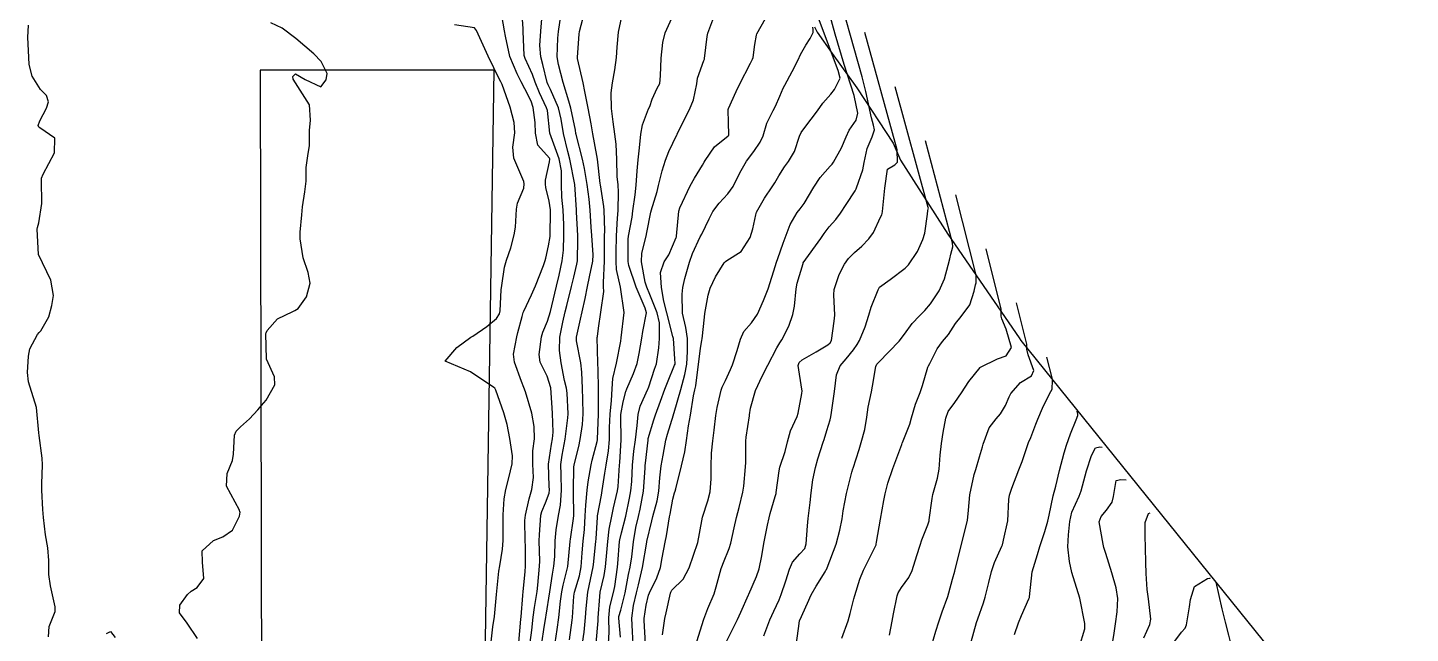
# Model space of a CAD drawing. Header units: metres. Extents: x 292545 to 299085, y 7450245 to 7463078.
# Drawn here: x 295998.9 to 296107.3, y 7458466 to 7458513.5 of the extents above; entities that cross this region are included whole.
import ezdxf

# ---------------------------------------------------------------- set-up
doc = ezdxf.new("R2010")
doc.units = ezdxf.units.M
for name, color, linetype in [('Area', 45, 'Continuous'), ('Curvas de Nivel 1m', 11, 'Continuous'), ('Curvas de Nivel 5m', 15, 'Continuous'), ('Edificações', 30, 'Continuous'), ('Vias Primárias', 230, 'Continuous')]:
    doc.layers.add(name, color=color, linetype=linetype)

msp = doc.modelspace()

# ---------------------------------------------------------------- linework, layer by layer
at = {"layer": 'Area'}
msp.add_polyline3d([(296060.58, 7458513.61, 674.41), (296060.79, 7458513.18, 674.94), (296061.97, 7458511.52, 684.25), (296063.9, 7458508.82, 685.96), (296066.75, 7458504.47, 677.53), (296067.32, 7458503.15, 678.15), (296071.04, 7458497.34, 692.72), (296076.63, 7458489.19, 691.04), (296076.77, 7458488.99, 690.46), (296107.35, 7458451.03, 693.43)], dxfattribs=at)
at = {"layer": 'Curvas de Nivel 1m', "flags": 128}
for points, elevation in [([(296051.36, 7458465.35), (296051.9, 7458467.11), (296052.21, 7458467.94), (296052.7, 7458469.1), (296052.87, 7458469.63), (296053.26, 7458471.09), (296053.3, 7458471.22), (296053.43, 7458471.54), (296053.88, 7458472.64), (296054.02, 7458473.08), (296054.28, 7458474.26), (296054.46, 7458475.08), (296054.67, 7458475.88), (296054.97, 7458477.08), (296055.03, 7458477.54), (296055.17, 7458479.07), (296055.19, 7458479.4), (296055.19, 7458481.07), (296055.21, 7458481.4), (296055.48, 7458483.07), (296055.49, 7458483.14), (296055.57, 7458483.66), (296055.96, 7458485.06), (296056.48, 7458486.18), (296056.92, 7458487.05), (296057.63, 7458488.4), (296057.87, 7458488.8), (296058.02, 7458489.04), (296058.57, 7458490.1), (296058.87, 7458491.03), (296059, 7458491.68), (296059.14, 7458493.03), (296059.22, 7458493.49), (296059.68, 7458495.02), (296059.7, 7458495.07), (296061.07, 7458497), (296061.34, 7458497.39), (296061.74, 7458497.9), (296062.25, 7458498.48), (296062.63, 7458498.98), (296063.07, 7458499.66), (296063.77, 7458500.74), (296063.85, 7458500.9), (296063.88, 7458500.97), (296064.37, 7458502.39), (296064.47, 7458502.96), (296064.72, 7458504.06), (296065.09, 7458504.96), (296065.28, 7458505.51), (296065.21, 7458505.89), (296065.04, 7458506.47), (296064.6, 7458508.53), (296064.31, 7458509.68), (296062.15, 7458517.4)], 678), ([(296037.4, 7458465.28), (296037.55, 7458467.1), (296037.57, 7458467.28), (296037.7, 7458468.97), (296037.73, 7458469.28), (296037.88, 7458470.81), (296037.9, 7458471.28), (296037.9, 7458472.82), (296037.89, 7458473.28), (296037.87, 7458474.86), (296037.9, 7458475.28), (296038.2, 7458476.55), (296038.41, 7458477.27), (296038.54, 7458478.23), (296038.48, 7458479.27), (296038.49, 7458480.31), (296038.61, 7458481.27), (296038.6, 7458482.22), (296038.4, 7458483.27), (296037.9, 7458484.96), (296037.79, 7458485.28), (296037.59, 7458485.76), (296037.04, 7458487.29), (296036.98, 7458487.92), (296037.23, 7458489.28), (296037.32, 7458489.6), (296037.65, 7458490.86), (296037.74, 7458491.19), (296037.77, 7458491.28), (296038.38, 7458492.56), (296038.69, 7458493.27), (296039.32, 7458494.88), (296039.45, 7458495.25), (296039.5, 7458495.45), (296039.72, 7458496.41), (296039.84, 7458497.15), (296039.84, 7458497.25), (296039.88, 7458499.12), (296039.87, 7458499.25), (296039.76, 7458499.92), (296039.51, 7458500.99), (296039.47, 7458501.25), (296039.47, 7458501.56), (296039.8, 7458503.02), (296039.83, 7458503.23), (296039.83, 7458503.25), (296039.8, 7458503.29), (296038.87, 7458504.32), (296038.69, 7458505.27), (296038.66, 7458506.1), (296038.51, 7458507.27), (296038.35, 7458507.76), (296037.87, 7458508.74), (296037.58, 7458509.28), (296037.26, 7458509.91), (296036.69, 7458511.29), (296036.33, 7458512.88), (296036.27, 7458513.3), (296035.94, 7458515.11)], 666), ([(296038.27, 7458465.27), (296038.4, 7458466.23), (296038.52, 7458467.27), (296038.62, 7458468.03), (296038.82, 7458469.27), (296038.88, 7458469.78), (296039.02, 7458471.26), (296039.03, 7458471.66), (296038.99, 7458473.26), (296039, 7458473.71), (296039.12, 7458475.26), (296039.18, 7458475.55), (296039.48, 7458476.24), (296039.76, 7458476.99), (296039.79, 7458477.26), (296039.78, 7458477.54), (296039.72, 7458479.26), (296039.95, 7458480.84), (296040.04, 7458481.25), (296040.08, 7458481.78), (296040.02, 7458483.25), (296040.01, 7458483.69), (296039.9, 7458485.26), (296039.6, 7458486.19), (296039.07, 7458487.27), (296038.99, 7458487.89), (296039.17, 7458489.26), (296039.27, 7458489.63), (296039.65, 7458490.49), (296039.88, 7458491.26), (296040.22, 7458492.71), (296040.34, 7458493.25), (296040.54, 7458494.1), (296040.78, 7458495.24), (296040.88, 7458496.08), (296040.92, 7458497.24), (296040.92, 7458498.06), (296040.86, 7458499.24), (296040.77, 7458500.23), (296040.73, 7458501.24), (296040.73, 7458502.3), (296040.55, 7458503.24), (296039.82, 7458505.25), (296039.63, 7458507.04), (296039.57, 7458507.25), (296039.02, 7458508.42), (296038.68, 7458509.27), (296038.46, 7458509.86), (296037.89, 7458511.13), (296037.83, 7458511.28), (296037.81, 7458511.37), (296037.73, 7458513.28), (296037.72, 7458513.48), (296037.59, 7458515.28)], 667), ([(296042.38, 7458465.22), (296042.5, 7458466.08), (296042.62, 7458467.22), (296042.67, 7458467.93), (296042.81, 7458469.22), (296042.9, 7458469.71), (296043.22, 7458471.21), (296043.24, 7458471.39), (296043.43, 7458473.21), (296043.45, 7458473.42), (296043.55, 7458475.12), (296043.56, 7458475.21), (296043.86, 7458476.84), (296043.93, 7458477.21), (296044.14, 7458478.57), (296044.23, 7458479.2), (296044.42, 7458480.31), (296044.5, 7458481.2), (296044.5, 7458482.14), (296044.55, 7458483.2), (296044.66, 7458484.28), (296044.7, 7458485.19), (296044.77, 7458486.01), (296045.05, 7458487.19), (296045.38, 7458488.93), (296045.41, 7458489.18), (296045.65, 7458491.18), (296045.36, 7458493.18), (296045.06, 7458494.55), (296045.02, 7458495.19), (296045.02, 7458495.88), (296045.05, 7458497.19), (296045.13, 7458498.58), (296045.17, 7458499.19), (296045.21, 7458500.63), (296045.18, 7458501.19), (296045.11, 7458501.86), (296045.07, 7458503.19), (296045.02, 7458504.4), (296044.93, 7458505.19), (296044.78, 7458506.14), (296044.65, 7458507.2), (296044.63, 7458508.43), (296044.73, 7458509.2), (296044.92, 7458510.24), (296045.04, 7458511.19), (296045.09, 7458512.01), (296045.21, 7458513.19), (296045.54, 7458514.79)], 671), ([(296043.45, 7458465.21), (296043.6, 7458466.97), (296043.62, 7458467.21), (296043.73, 7458468.87), (296043.78, 7458469.21), (296044.08, 7458470.54), (296044.18, 7458471.2), (296044.29, 7458472.34), (296044.36, 7458473.2), (296044.47, 7458474.18), (296044.67, 7458475.2), (296044.82, 7458475.85), (296045.12, 7458477.19), (296045.17, 7458477.52), (296045.28, 7458479.19), (296045.3, 7458479.41), (296045.42, 7458481.19), (296045.38, 7458483), (296045.39, 7458483.18), (296045.57, 7458484.17), (296045.78, 7458484.98), (296045.86, 7458485.18), (296046.39, 7458486.38), (296046.66, 7458487.17), (296046.83, 7458487.96), (296047.04, 7458489.17), (296047.12, 7458489.68), (296047.39, 7458491.16), (296047.31, 7458491.52), (296046.59, 7458493.17), (296046.02, 7458494.86), (296045.97, 7458495.18), (296045.97, 7458496.94), (296046, 7458497.18), (296046.27, 7458498.66), (296046.34, 7458499.17), (296046.52, 7458500.42), (296046.6, 7458501.17), (296046.67, 7458502.29), (296046.74, 7458503.17), (296046.86, 7458504.12), (296046.97, 7458505.17), (296047.08, 7458505.91), (296047.57, 7458507.16), (296047.66, 7458507.35), (296047.85, 7458507.94), (296048.25, 7458508.78), (296048.44, 7458509.15), (296048.5, 7458509.77), (296048.56, 7458511.15), (296048.69, 7458512.37), (296048.87, 7458513.15), (296049.66, 7458514.86)], 672), ([(296047.32, 7458465.16), (296047.21, 7458467), (296047.21, 7458467.16), (296047.38, 7458468.19), (296047.57, 7458468.98), (296047.64, 7458469.16), (296048.22, 7458470.35), (296048.49, 7458471.15), (296048.64, 7458471.93), (296048.87, 7458473.15), (296048.96, 7458473.64), (296049.21, 7458475.14), (296049.25, 7458475.35), (296049.48, 7458476.52), (296049.61, 7458477.02), (296049.65, 7458477.14), (296049.69, 7458477.33), (296050.16, 7458479.13), (296050.41, 7458480.25), (296050.53, 7458481.13), (296050.7, 7458482.27), (296050.86, 7458483.12), (296051.09, 7458484.63), (296051.2, 7458485.12), (296051.27, 7458485.43), (296051.49, 7458487.11), (296051.63, 7458488.36), (296051.74, 7458489), (296051.76, 7458489.11), (296051.96, 7458490.8), (296051.99, 7458491.11), (296052.23, 7458492.55), (296052.4, 7458493.1), (296052.81, 7458493.98), (296053.5, 7458495.09), (296053.6, 7458495.19), (296053.71, 7458495.26), (296054.83, 7458495.97), (296055.54, 7458497.06), (296055.74, 7458497.75), (296055.97, 7458498.84), (296056.04, 7458499.06), (296056.66, 7458500.16), (296057.27, 7458501.05), (296057.47, 7458501.35), (296057.79, 7458501.92), (296058.22, 7458502.61), (296058.55, 7458503.03), (296059.02, 7458503.82), (296059.39, 7458505.02), (296059.53, 7458505.32), (296059.83, 7458505.71), (296060.81, 7458507.01), (296061.24, 7458507.61), (296061.86, 7458508.32), (296062.16, 7458508.69), (296062.58, 7458509.57), (296062.43, 7458510.17), (296060.59, 7458515.12)], 676), ([(296048.65, 7458465.86), (296048.84, 7458467.15), (296048.94, 7458467.59), (296049.29, 7458469.14), (296049.31, 7458469.22), (296049.4, 7458469.37), (296050.29, 7458470.25), (296050.74, 7458471.12), (296051.44, 7458473.11), (296051.74, 7458474.83), (296051.8, 7458475.11), (296052.21, 7458476.38), (296052.39, 7458477.1), (296052.47, 7458478.13), (296052.47, 7458479.1), (296052.5, 7458480.13), (296052.61, 7458481.1), (296052.72, 7458481.93), (296052.85, 7458483.1), (296052.94, 7458483.72), (296053.26, 7458485.09), (296053.34, 7458485.33), (296053.59, 7458485.84), (296054, 7458486.7), (296054.14, 7458487.08), (296054.51, 7458488.19), (296054.78, 7458489.08), (296055.04, 7458489.68), (296055.65, 7458490.38), (296056.12, 7458491.06), (296056.59, 7458492.13), (296056.94, 7458493.05), (296057.52, 7458494.86), (296057.57, 7458495.04), (296057.61, 7458495.14), (296057.71, 7458495.42), (296058.13, 7458496.62), (296058.27, 7458497.03), (296058.68, 7458498.09), (296059.23, 7458499.03), (296059.46, 7458499.32), (296059.76, 7458499.73), (296060.52, 7458501.01), (296061.02, 7458501.77), (296061.8, 7458502.67), (296061.96, 7458502.83), (296062.07, 7458502.99), (296062.69, 7458504.11), (296063.06, 7458504.98), (296063.31, 7458505.49), (296063.84, 7458506.28), (296063.98, 7458506.83), (296063.69, 7458508.23), (296062.9, 7458510.64), (296062.2, 7458513.02), (296061.7, 7458514.83)], 677), ([(296000.51, 7458465.72), (296000.55, 7458466.53), (296001.01, 7458467.71), (296001.03, 7458468.07), (296000.65, 7458469.72), (296000.53, 7458470.6), (296000.53, 7458471.72), (296000.45, 7458472.7), (296000.27, 7458473.72), (296000.11, 7458475.08), (296000.06, 7458475.72), (295999.98, 7458477.23), (295999.98, 7458477.73), (296000.03, 7458479.21), (296000.01, 7458479.73), (295999.76, 7458481.51), (295999.73, 7458481.73), (295999.56, 7458483.73), (295998.92, 7458485.74), (295998.86, 7458486.47), (295998.92, 7458487.74), (295999.04, 7458488.32), (295999.63, 7458489.45), (295999.76, 7458489.6), (295999.89, 7458489.73), (296000.52, 7458490.85), (296000.76, 7458491.72), (296000.88, 7458492.51), (296000.68, 7458493.72), (295999.71, 7458495.73), (295999.61, 7458497.73), (295999.63, 7458497.84), (295999.74, 7458498.21), (295999.98, 7458499.73), (295999.94, 7458501.57), (295999.94, 7458501.73), (296000.09, 7458502.03), (296000.97, 7458503.71), (296000.99, 7458504.88), (295999.82, 7458505.67), (295999.73, 7458505.73), (295999.7, 7458505.86), (295999.83, 7458506.24), (296000.35, 7458507.22), (296000.49, 7458507.72), (296000.35, 7458508.22), (295999.86, 7458508.69), (295999.22, 7458509.74), (295998.99, 7458510.64), (295998.92, 7458511.74), (295998.89, 7458512.77), (295998.93, 7458513.74)], 663), ([(296012.19, 7458465.58), (296011.37, 7458466.8), (296010.77, 7458467.6), (296010.79, 7458468.19), (296011.39, 7458469.04), (296011.68, 7458469.31), (296012.17, 7458469.58), (296012.68, 7458470.3), (296012.58, 7458471.58), (296012.55, 7458472.46), (296013.44, 7458473.27), (296014.18, 7458473.56), (296014.92, 7458474.08), (296015.47, 7458475.2), (296015.52, 7458475.49), (296015.51, 7458475.54), (296015.47, 7458475.66), (296014.46, 7458477.55), (296014.5, 7458478.55), (296014.92, 7458479.55), (296015.02, 7458480.05), (296015.1, 7458481.54), (296015.23, 7458481.86), (296015.55, 7458482.21), (296016.26, 7458482.83), (296016.93, 7458483.53), (296017.21, 7458483.88), (296017.57, 7458484.29), (296018.26, 7458485.51), (296018.23, 7458486.14), (296017.61, 7458487.52), (296017.55, 7458489.52), (296017.57, 7458489.59), (296017.64, 7458489.76), (296018.46, 7458490.69), (296019.66, 7458491.26), (296019.82, 7458491.33), (296020.08, 7458491.49), (296020.73, 7458492.42), (296021.01, 7458493.48), (296020.86, 7458494.31), (296020.48, 7458495.48), (296020.25, 7458496.96), (296020.25, 7458497.48), (296020.37, 7458498.86), (296020.42, 7458499.48), (296020.6, 7458500.65), (296020.71, 7458501.48), (296020.71, 7458502.56), (296020.83, 7458503.48), (296020.98, 7458504.3), (296020.97, 7458505.48), (296021.04, 7458506.27), (296020.97, 7458507.48), (296019.87, 7458509.2), (296019.7, 7458509.49), (296019.67, 7458509.7), (296019.88, 7458509.92), (296020.63, 7458509.48), (296021.87, 7458508.91), (296022.29, 7458509.46), (296022.35, 7458509.94), (296021.89, 7458510.88), (296021.32, 7458511.48), (296019.91, 7458512.69), (296018.82, 7458513.5), (296017.93, 7458513.93)], 664), ([(296039.23, 7458465.39), (296039.36, 7458466.28), (296039.51, 7458467.26), (296039.54, 7458467.42), (296039.81, 7458469.25), (296040.03, 7458470.63), (296040.14, 7458471.25), (296040.21, 7458472.02), (296040.23, 7458473.25), (296040.31, 7458474.11), (296040.51, 7458475.24), (296040.66, 7458476.06), (296040.73, 7458477.24), (296040.7, 7458478.43), (296040.69, 7458479.24), (296040.79, 7458479.97), (296041.03, 7458481.24), (296041.24, 7458482.91), (296041.25, 7458483.23), (296041.18, 7458484.84), (296041.13, 7458485.24), (296040.98, 7458485.85), (296040.7, 7458487.24), (296040.57, 7458488.19), (296040.6, 7458489.25), (296040.83, 7458490.42), (296041.03, 7458491.24), (296041.15, 7458491.74), (296041.51, 7458493.23), (296041.69, 7458493.96), (296041.95, 7458494.98), (296041.99, 7458495.23), (296042.02, 7458496.94), (296042.01, 7458497.23), (296041.91, 7458499.07), (296041.9, 7458499.23), (296041.77, 7458501.23), (296041.39, 7458503.23), (296041.24, 7458503.81), (296040.89, 7458505.24), (296040.72, 7458506.36), (296040.5, 7458507.24), (296039.86, 7458508.7), (296039.68, 7458509.06), (296039.62, 7458509.25), (296039.26, 7458510.64), (296039.11, 7458511.26), (296039.03, 7458512.14), (296039.11, 7458513.26), (296039.23, 7458514.56)], 668), ([(296040.23, 7458465.25), (296040.4, 7458466.29), (296040.53, 7458467.24), (296040.66, 7458468.52), (296040.75, 7458469.24), (296040.87, 7458469.77), (296041.23, 7458471.23), (296041.42, 7458473.21), (296041.42, 7458473.23), (296041.44, 7458473.37), (296041.68, 7458475.01), (296041.7, 7458475.23), (296041.68, 7458477.04), (296041.68, 7458477.23), (296041.7, 7458479.03), (296041.73, 7458479.23), (296042.09, 7458480.67), (296042.21, 7458481.22), (296042.39, 7458482.38), (296042.43, 7458483.22), (296042.41, 7458484.38), (296042.39, 7458485.22), (296042.33, 7458486.5), (296042.24, 7458487.22), (296041.9, 7458488.96), (296041.9, 7458489.23), (296042.22, 7458490.65), (296042.36, 7458491.22), (296042.6, 7458492.29), (296042.78, 7458493.22), (296042.94, 7458493.97), (296043.19, 7458495.22), (296043.21, 7458495.71), (296043.11, 7458497.22), (296043.06, 7458497.89), (296042.98, 7458499.22), (296042.91, 7458500.07), (296042.75, 7458501.22), (296042.54, 7458502.48), (296042.39, 7458503.22), (296041.89, 7458505.16), (296041.87, 7458505.23), (296041.83, 7458505.49), (296041.47, 7458507.23), (296041.32, 7458507.77), (296040.87, 7458509.24), (296040.49, 7458510.65), (296040.4, 7458511.24), (296040.45, 7458512.71), (296040.5, 7458513.24), (296040.69, 7458514.48)], 669), ([(296044.42, 7458465.2), (296044.47, 7458466.09), (296044.45, 7458467.2), (296044.52, 7458468.06), (296044.82, 7458469.2), (296044.93, 7458469.67), (296045.13, 7458471.19), (296045.16, 7458471.46), (296045.29, 7458473.19), (296045.31, 7458473.32), (296045.45, 7458473.88), (296045.77, 7458475.19), (296046.08, 7458476.59), (296046.18, 7458477.18), (296046.24, 7458477.92), (296046.31, 7458479.18), (296046.41, 7458480.29), (296046.53, 7458481.18), (296046.68, 7458482.3), (296046.75, 7458483.17), (296046.9, 7458483.83), (296047.51, 7458485.16), (296047.54, 7458485.21), (296047.59, 7458485.35), (296048.04, 7458486.72), (296048.18, 7458487.15), (296048.37, 7458488.41), (296048.41, 7458489.15), (296048.42, 7458490.38), (296048.25, 7458491.15), (296047.67, 7458492.59), (296047.43, 7458493.16), (296047.3, 7458493.55), (296047.02, 7458495.17), (296047.04, 7458495.84), (296047.37, 7458497.16), (296047.44, 7458497.46), (296047.75, 7458499.06), (296047.77, 7458499.14), (296047.78, 7458499.16), (296048.23, 7458500.69), (296048.34, 7458501.15), (296048.63, 7458502.31), (296048.9, 7458503.15), (296049.15, 7458503.81), (296049.79, 7458505.14), (296049.8, 7458505.16), (296049.82, 7458505.21), (296050.78, 7458507.13), (296051.1, 7458507.87), (296051.34, 7458509.12), (296051.41, 7458509.58), (296051.89, 7458510.96), (296051.94, 7458511.06), (296051.96, 7458511.11), (296052.16, 7458512.86), (296052.22, 7458513.11), (296052.68, 7458514.36)], 673), ([(296045.36, 7458465.7), (296045.23, 7458467.19), (296045.24, 7458467.32), (296045.38, 7458467.81), (296045.73, 7458469.18), (296046, 7458470.6), (296046.12, 7458471.18), (296046.24, 7458471.99), (296046.38, 7458473.18), (296046.57, 7458474.29), (296046.77, 7458475.17), (296046.9, 7458475.74), (296047.17, 7458477.16), (296047.3, 7458478.95), (296047.3, 7458479.16), (296047.32, 7458479.36), (296047.52, 7458481.16), (296047.54, 7458481.29), (296047.97, 7458482.75), (296048.11, 7458483.15), (296048.51, 7458484.21), (296048.84, 7458485.15), (296049.04, 7458485.69), (296049.61, 7458487.05), (296049.64, 7458487.12), (296049.64, 7458487.14), (296049.64, 7458487.17), (296049.62, 7458487.53), (296049.51, 7458489.14), (296049.48, 7458489.29), (296048.99, 7458491.15), (296048.75, 7458492.06), (296048.58, 7458493.15), (296048.51, 7458494.33), (296048.78, 7458495.15), (296049.15, 7458495.71), (296049.73, 7458497.08), (296049.75, 7458497.13), (296049.76, 7458497.16), (296049.95, 7458499.14), (296050.02, 7458499.4), (296050.83, 7458501.12), (296051.17, 7458501.73), (296051.8, 7458502.75), (296051.93, 7458502.98), (296052, 7458503.11), (296052.73, 7458504.18), (296053.82, 7458505.06), (296053.85, 7458505.09), (296053.85, 7458505.12), (296053.83, 7458506.1), (296053.81, 7458507.09), (296053.82, 7458507.11), (296053.84, 7458507.19), (296054.43, 7458508.52), (296054.7, 7458509.08), (296055.57, 7458510.75), (296055.72, 7458511.06), (296055.76, 7458511.2), (296055.91, 7458512.21), (296056.02, 7458512.96), (296056.05, 7458513.06), (296056.73, 7458514.26)], 674), ([(296053.55, 7458465.09), (296054.16, 7458466.29), (296054.54, 7458467.08), (296054.79, 7458467.66), (296055.39, 7458469), (296055.42, 7458469.07), (296056.03, 7458470.44), (296056.25, 7458471.06), (296056.45, 7458472.07), (296056.61, 7458473.05), (296056.89, 7458474.48), (296057.02, 7458475.05), (296057.11, 7458475.4), (296057.49, 7458476.72), (296057.56, 7458476.97), (296057.57, 7458477.04), (296057.8, 7458478.75), (296057.87, 7458479.04), (296058.29, 7458480.26), (296058.47, 7458481.03), (296058.69, 7458481.89), (296059.21, 7458483.02), (296059.31, 7458483.28), (296059.58, 7458484.82), (296059.6, 7458485.02), (296059.58, 7458485.15), (296059.31, 7458487.02), (296059.38, 7458487.26), (296059.62, 7458487.46), (296060.71, 7458488.09), (296061.63, 7458488.64), (296061.82, 7458488.8), (296061.92, 7458488.99), (296062.13, 7458490.5), (296062.17, 7458490.98), (296062.09, 7458492.57), (296062.12, 7458492.99), (296062.52, 7458494.16), (296062.93, 7458494.98), (296063.25, 7458495.43), (296063.71, 7458495.89), (296064.28, 7458496.4), (296064.85, 7458496.96), (296065.21, 7458497.47), (296065.75, 7458498.66), (296065.85, 7458498.85), (296065.89, 7458498.95), (296065.92, 7458499.11), (296066.09, 7458500.95), (296066.3, 7458502.43), (296066.87, 7458502.78), (296067.1, 7458502.98), (296067.05, 7458503.96), (296066.91, 7458504.53), (296064.53, 7458513.16)], 679), ([(296059.16, 7458465.21), (296059.37, 7458466.76), (296059.41, 7458466.99), (296059.42, 7458467.02), (296060.04, 7458468.36), (296060.33, 7458469.01), (296060.71, 7458469.7), (296061.42, 7458470.83), (296061.48, 7458470.94), (296061.51, 7458471), (296061.57, 7458471.14), (296062.28, 7458472.99), (296062.57, 7458474.1), (296062.74, 7458474.98), (296062.84, 7458475.61), (296063.09, 7458476.98), (296063.51, 7458478.64), (296063.58, 7458478.9), (296063.6, 7458478.97), (296064.08, 7458480.41), (296064.25, 7458480.96), (296064.52, 7458481.99), (296064.68, 7458482.96), (296064.78, 7458483.74), (296065.05, 7458484.96), (296065.14, 7458485.4), (296065.38, 7458486.95), (296065.46, 7458487.11), (296065.62, 7458487.29), (296067.21, 7458488.93), (296067.64, 7458489.48), (296068.25, 7458490.31), (296068.81, 7458490.91), (296069.23, 7458491.34), (296069.67, 7458491.87), (296070.1, 7458492.48), (296070.35, 7458492.89), (296070.77, 7458493.82), (296071.07, 7458494.89), (296071.19, 7458495.4), (296071.27, 7458495.76), (296071.42, 7458496.33), (296071.4, 7458496.65), (296069.29, 7458504.67)], 681), ([(296062.73, 7458465.6), (296063.21, 7458466.97), (296063.38, 7458467.55), (296063.66, 7458468.69), (296063.74, 7458468.97), (296064.13, 7458470.25), (296064.43, 7458470.96), (296064.77, 7458471.62), (296065.41, 7458472.95), (296065.42, 7458472.98), (296065.44, 7458473.14), (296065.76, 7458474.95), (296066.01, 7458476.41), (296066.12, 7458476.94), (296066.33, 7458477.77), (296066.71, 7458478.93), (296067.42, 7458480.81), (296067.46, 7458480.92), (296067.48, 7458480.97), (296067.54, 7458481.11), (296068.05, 7458482.42), (296068.2, 7458482.91), (296068.51, 7458483.98), (296068.86, 7458484.91), (296069.05, 7458485.45), (296069.48, 7458486.9), (296069.52, 7458486.99), (296069.62, 7458487.18), (296070.2, 7458488.32), (296070.62, 7458488.89), (296071.08, 7458489.45), (296071.65, 7458490.32), (296072.09, 7458490.87), (296072.76, 7458491.77), (296073.11, 7458492.86), (296073.2, 7458493.35), (296073.26, 7458493.51), (296073.25, 7458494.12), (296071.67, 7458500.42)], 682), ([(296066.45, 7458465.85), (296066.66, 7458466.94), (296066.78, 7458467.53), (296067.05, 7458468.93), (296067.14, 7458469.18), (296067.4, 7458469.58), (296067.97, 7458470.37), (296068.23, 7458470.92), (296068.61, 7458472.09), (296068.86, 7458472.91), (296069.01, 7458473.34), (296069.46, 7458474.51), (296069.56, 7458474.81), (296069.57, 7458474.9), (296069.81, 7458476.57), (296069.87, 7458476.9), (296070.22, 7458478.18), (296070.35, 7458478.89), (296070.43, 7458479.99), (296070.53, 7458480.89), (296070.67, 7458481.76), (296070.87, 7458482.89), (296071.06, 7458483.4), (296071.58, 7458484.12), (296072.12, 7458484.87), (296072.69, 7458485.77), (296073.57, 7458486.85), (296073.61, 7458486.88), (296074.92, 7458487.53), (296075.62, 7458487.79), (296076.02, 7458488.44), (296075.62, 7458489.87), (296075.27, 7458490.68), (296075.22, 7458490.88), (296075.22, 7458491.43), (296074.04, 7458496.18)], 683), ([(296069.72, 7458464.9), (296070.09, 7458466.17), (296070.33, 7458466.89), (296070.6, 7458467.67), (296071.03, 7458468.88), (296071.12, 7458469.16), (296071.41, 7458470.24), (296071.59, 7458470.88), (296071.65, 7458471.1), (296072.07, 7458472.87), (296072.3, 7458473.71), (296072.59, 7458474.86), (296072.67, 7458475.67), (296072.75, 7458476.86), (296073.11, 7458478.46), (296073.23, 7458478.85), (296073.52, 7458479.86), (296073.75, 7458480.63), (296073.82, 7458480.85), (296074.28, 7458482.12), (296074.83, 7458482.84), (296075.18, 7458483.22), (296075.57, 7458483.89), (296075.85, 7458484.56), (296075.98, 7458484.83), (296076.73, 7458485.68), (296077.6, 7458486.21), (296077.79, 7458486.62), (296077.34, 7458487.85), (296077.24, 7458488.29), (296077.23, 7458488.68), (296076.42, 7458491.93)], 684), ([(296076.27, 7458465.91), (296076.59, 7458466.82), (296076.81, 7458467.39), (296077.39, 7458468.71), (296077.43, 7458468.81), (296077.43, 7458468.85), (296077.65, 7458470.81), (296078.06, 7458472.17), (296078.26, 7458472.8), (296078.65, 7458473.99), (296078.89, 7458474.79), (296078.99, 7458475.27), (296079.31, 7458476.78), (296079.5, 7458477.54), (296079.8, 7458478.78), (296080.15, 7458480.15), (296080.35, 7458480.77), (296080.66, 7458481.65), (296081.09, 7458482.76), (296081.23, 7458483.1), (296081.24, 7458483.17), (296081.24, 7458483.2), (296081.18, 7458483.44)], 686), ([(296081.34, 7458464.88), (296081.77, 7458466.35), (296081.78, 7458466.76), (296081.39, 7458468.76), (296080.75, 7458470.77), (296080.57, 7458471.62), (296080.46, 7458472.77), (296080.51, 7458473.71), (296080.6, 7458474.77), (296080.75, 7458475.49), (296081.33, 7458476.76), (296081.5, 7458477.19), (296081.92, 7458478.75), (296082.31, 7458479.96), (296082.63, 7458480.55), (296082.95, 7458480.63), (296083.14, 7458480.6)], 687), ([(296083.88, 7458464.73), (296084.08, 7458466.01), (296084.18, 7458466.73), (296084.33, 7458467.67), (296084.38, 7458468.73), (296084.24, 7458469.56), (296083.89, 7458470.73), (296083.44, 7458472.26), (296083.28, 7458472.74), (296083.21, 7458472.98), (296082.91, 7458474.75), (296083.07, 7458475.15), (296083.48, 7458475.67), (296083.92, 7458476.3), (296084.04, 7458476.72), (296084.25, 7458477.98), (296084.6, 7458478.08), (296085.02, 7458478.03)], 688), ([(296086.42, 7458465.64), (296086.89, 7458466.69), (296086.96, 7458467.11), (296086.77, 7458468.7), (296086.68, 7458469.42), (296086.6, 7458470.7), (296086.57, 7458471.56), (296086.55, 7458472.7), (296086.51, 7458473.64), (296086.52, 7458474.7), (296086.77, 7458475.4), (296086.9, 7458475.46)], 689), ([(296005.05, 7458465.97), (296005.36, 7458466.14), (296005.72, 7458465.66)], 664)]:
    msp.add_lwpolyline(points, dxfattribs=dict(at, elevation=elevation))
at = {"layer": 'Curvas de Nivel 5m', "flags": 128}
for points, elevation in [([(296041.36, 7458465.47), (296041.57, 7458467.03), (296041.59, 7458467.23), (296041.69, 7458468.92), (296041.75, 7458469.23), (296042.14, 7458470.5), (296042.28, 7458471.22), (296042.35, 7458472.3), (296042.44, 7458473.22), (296042.54, 7458474.13), (296042.6, 7458475.22), (296042.65, 7458476.05), (296042.76, 7458477.22), (296042.83, 7458477.88), (296043.05, 7458479.21), (296043.14, 7458479.59), (296043.54, 7458481.06), (296043.57, 7458481.18), (296043.57, 7458481.21), (296043.57, 7458481.24), (296043.64, 7458483.21), (296043.64, 7458483.29), (296043.64, 7458485.21), (296043.61, 7458486.69), (296043.59, 7458487.21), (296043.58, 7458487.24), (296043.54, 7458489.21), (296043.55, 7458489.29), (296043.64, 7458489.96), (296043.83, 7458491.21), (296044.06, 7458492.83), (296044.03, 7458493.2), (296044.02, 7458493.54), (296044.12, 7458495.2), (296044.12, 7458496.81), (296044.12, 7458497.2), (296044.13, 7458497.6), (296044.08, 7458499.21), (296044.05, 7458499.5), (296043.79, 7458501.21), (296043.77, 7458501.3), (296043.56, 7458503.21), (296043.51, 7458503.51), (296043.19, 7458505.22), (296043.05, 7458506), (296042.82, 7458507.22), (296042.57, 7458508.52), (296042.43, 7458509.22), (296042, 7458511.12), (296041.98, 7458511.23), (296042.12, 7458513.03), (296042.16, 7458513.23), (296042.52, 7458514.64)], 670), ([(296035.21, 7458465.31), (296035.36, 7458466.51), (296035.48, 7458467.3), (296035.64, 7458469.05), (296035.66, 7458469.3), (296035.83, 7458470.88), (296035.9, 7458471.3), (296036.12, 7458472.61), (296036.16, 7458473.29), (296036.17, 7458474.59), (296036.16, 7458475.29), (296036.24, 7458476.54), (296036.38, 7458477.29), (296036.6, 7458478.19), (296036.86, 7458479.29), (296036.88, 7458479.93), (296036.68, 7458481.29), (296036.47, 7458482.38), (296036.22, 7458483.29), (296035.58, 7458485.08), (296035.51, 7458485.23), (296035.43, 7458485.3), (296033.6, 7458486.51), (296031.61, 7458487.35), (296032.52, 7458488.44), (296033.63, 7458489.24), (296033.77, 7458489.33), (296034.89, 7458490.07), (296035.65, 7458490.7), (296035.88, 7458491.08), (296035.92, 7458491.3), (296036.01, 7458492.96), (296036.05, 7458493.3), (296036.26, 7458494.73), (296036.42, 7458495.29), (296036.75, 7458496.25), (296037.03, 7458497.29), (296037.13, 7458497.89), (296037.21, 7458499.29), (296037.28, 7458499.76), (296037.77, 7458500.95), (296037.81, 7458501.28), (296037.78, 7458501.46), (296037, 7458503.29), (296036.93, 7458504.17), (296037.08, 7458505.29), (296037.02, 7458506.11), (296036.71, 7458507.29), (296036.09, 7458509.08), (296035.97, 7458509.3), (296035.87, 7458509.47), (296034.98, 7458511.31), (296034.2, 7458513.04), (296034.08, 7458513.32), (296033.92, 7458513.53), (296032.34, 7458513.76)], 665), ([(296046.36, 7458465.17), (296046.3, 7458466.11), (296046.26, 7458467.18), (296046.39, 7458468.18), (296046.61, 7458469.17), (296046.77, 7458469.8), (296047.1, 7458471.16), (296047.43, 7458473.15), (296047.44, 7458473.21), (296047.81, 7458474.81), (296047.9, 7458475.16), (296048.24, 7458476.39), (296048.37, 7458477.15), (296048.45, 7458478.2), (296048.56, 7458479.15), (296048.7, 7458479.97), (296048.93, 7458481.15), (296049.06, 7458481.63), (296049.51, 7458483.14), (296049.52, 7458483.18), (296049.56, 7458483.32), (296050.1, 7458485.13), (296050.42, 7458486.31), (296050.56, 7458487.13), (296050.62, 7458488.12), (296050.62, 7458489.13), (296050.5, 7458489.99), (296050.23, 7458491.13), (296050.19, 7458492.62), (296050.26, 7458493.13), (296050.42, 7458493.86), (296050.78, 7458495.12), (296051.02, 7458495.82), (296051.62, 7458497.11), (296051.74, 7458497.33), (296052.32, 7458498.53), (296052.6, 7458499.1), (296053.09, 7458499.77), (296053.77, 7458500.49), (296054.19, 7458501.08), (296054.71, 7458502.15), (296055.25, 7458503.07), (296055.81, 7458503.82), (296056.33, 7458504.54), (296056.54, 7458505.05), (296056.84, 7458506.05), (296057.34, 7458507.05), (296057.52, 7458507.37), (296057.86, 7458508.16), (296058.12, 7458508.78), (296058.25, 7458509.04), (296058.82, 7458510.09), (296059.31, 7458511.03), (296059.49, 7458511.43), (296059.9, 7458512.17), (296060.25, 7458512.68), (296060.48, 7458513.16), (296060.48, 7458513.41), (296060.45, 7458513.59)], 675), ([(296056.61, 7458465.79), (296057.07, 7458467.04), (296057.38, 7458467.74), (296057.81, 7458468.61), (296057.97, 7458469.03), (296058.33, 7458470.11), (296058.63, 7458471.03), (296058.86, 7458471.59), (296059.44, 7458472.24), (296059.81, 7458472.65), (296059.93, 7458473.02), (296060.03, 7458474.44), (296060.09, 7458475.01), (296060.23, 7458476.26), (296060.31, 7458477.01), (296060.46, 7458478.05), (296060.67, 7458479.01), (296060.84, 7458479.68), (296061.26, 7458481), (296061.33, 7458481.21), (296061.55, 7458481.91), (296061.81, 7458482.75), (296061.86, 7458483), (296061.92, 7458483.34), (296062.15, 7458484.98), (296062.31, 7458486.28), (296062.6, 7458486.98), (296063.06, 7458487.54), (296063.63, 7458488.25), (296063.93, 7458488.66), (296064.11, 7458488.97), (296064.55, 7458490.06), (296064.85, 7458490.96), (296065.02, 7458491.6), (296065.58, 7458492.95), (296065.61, 7458493.02), (296065.69, 7458493.16), (296066.52, 7458493.77), (296067.7, 7458494.67), (296067.83, 7458494.79), (296067.94, 7458494.92), (296068.65, 7458495.98), (296069.07, 7458496.91), (296069.22, 7458497.42), (296069.44, 7458498.9), (296069.47, 7458499.19), (296069.5, 7458499.28), (296069.51, 7458499.36), (296069.49, 7458499.42), (296066.91, 7458508.91)], 680), ([(296072.88, 7458465.32), (296073.28, 7458466.85), (296073.38, 7458467.13), (296073.84, 7458468.39), (296073.97, 7458468.84), (296074.26, 7458469.99), (296074.47, 7458470.84), (296074.7, 7458471.56), (296075.28, 7458472.83), (296075.32, 7458472.95), (296075.45, 7458473.53), (296075.7, 7458474.59), (296075.74, 7458474.83), (296075.81, 7458476.5), (296075.87, 7458476.83), (296076.06, 7458477.39), (296076.61, 7458478.82), (296076.86, 7458479.48), (296077.31, 7458480.81), (296077.37, 7458480.97), (296077.54, 7458481.37), (296077.95, 7458482.41), (296078.1, 7458482.8), (296078.46, 7458483.68), (296079.02, 7458484.79), (296079.21, 7458485.16), (296079.23, 7458485.26), (296079.25, 7458485.73), (296079.24, 7458485.94), (296078.8, 7458487.68)], 685), ([(296088.75, 7458465.27), (296089.36, 7458466.08), (296089.64, 7458466.39), (296089.76, 7458466.66), (296089.98, 7458468.06), (296090.07, 7458468.65), (296090.39, 7458469.67), (296091.41, 7458470.3), (296091.57, 7458470.32), (296091.61, 7458470.33), (296091.62, 7458470.35)], 690)]:
    msp.add_lwpolyline(points, dxfattribs=dict(at, elevation=elevation))
at = {"layer": 'Edificações'}
msp.add_lwpolyline([(296034.34, 7458436.21), (296035.46, 7458510.2), (296017.1, 7458510.2), (296017.27, 7458436.37), (296020.03, 7458435.98), (296020.31, 7458417.76), (296030.69, 7458417.81), (296030.91, 7458435.92)], close=True, dxfattribs=at)
at = {"layer": 'Vias Primárias', "elevation": 691.94}
msp.add_lwpolyline([(296092.06, 7458470.01, 0.102683), (296119.98, 7458408.08, -0.286616), (296127.27, 7458387.07, 0.029524), (296106.53, 7458344.86, 0.243181), (296109.89, 7458279.24, 0.136226), (296141.73, 7458251.14, 0.184308), (296194.94, 7458249.95, 0.0502), (296238.43, 7458278.79, 0.035232), (296258.12, 7458294.58, 0.255131)], format="xyb", dxfattribs=at)

doc.saveas('drawing.dxf')
